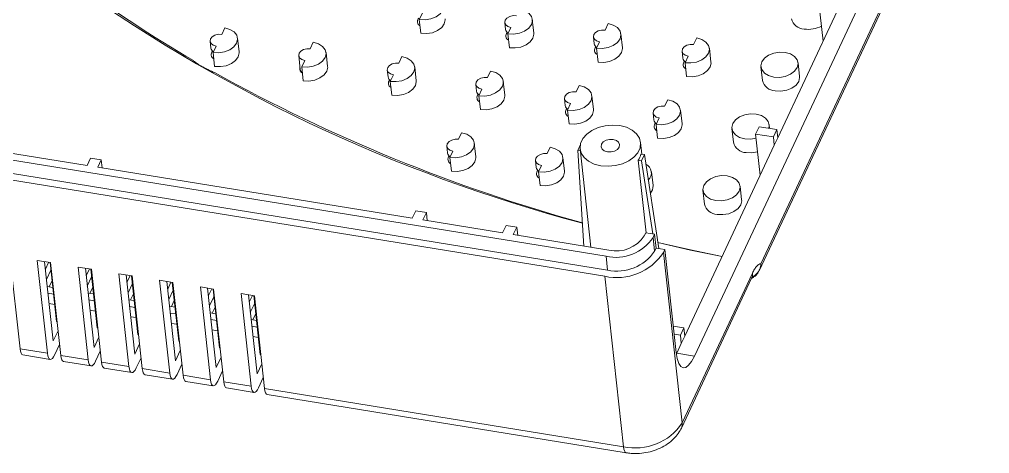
# Model space of a CAD drawing. Header units: inches. Extents: x 1230 to 3313, y 237 to 1043.
# Drawn here: x 1872.4 to 1924.2, y 655.4 to 678.7 of the extents above; entities that cross this region are included whole.
import ezdxf

# ---------------------------------------------------------------- set-up
doc = ezdxf.new("R2010")
doc.units = ezdxf.units.IN

msp = doc.modelspace()

# ---------------------------------------------------------------- linework, layer by layer
at = {"color": 7, "linetype": 'Continuous', "lineweight": 15}
for p, q in [((1908.453, 660.662), (1939.364, 726.558)), ((1912, 665.596), (1936.289, 717.374)), ((1911.91, 665.224), (1936.295, 717.204)), ((1915.327, 677.49), (1915.086, 679.693)), ((1893.904, 678.996), (1893.741, 678.649)), ((1912.905, 672.327), (1916.081, 679.098)), ((1893.822, 677.915), (1893.741, 678.649)), ((1898.316, 678.49), (1898.356, 678.123)), ((1899.862, 677.916), (1899.782, 678.651)), ((1883.175, 677.857), (1883.338, 678.204)), ((1898.641, 678.228), (1898.478, 677.881)), ((1903.672, 678.087), (1903.835, 678.434)), ((1882.556, 677.492), (1882.596, 677.125)), ((1884.102, 676.918), (1884.022, 677.653)), ((1887.912, 677.089), (1888.075, 677.436)), ((1898.478, 677.881), (1898.558, 677.146)), ((1903.052, 677.722), (1903.093, 677.354)), ((1903.377, 677.46), (1903.215, 677.113)), ((1904.599, 677.147), (1904.519, 677.882)), ((1908.409, 677.319), (1908.571, 677.666)), ((1882.881, 677.23), (1882.718, 676.883)), ((1903.215, 677.113), (1903.295, 676.378)), ((1907.789, 676.953), (1907.829, 676.586)), ((1909.336, 676.379), (1909.255, 677.114)), ((1882.799, 676.148), (1882.718, 676.883)), ((1887.293, 676.724), (1887.373, 675.989)), ((1887.618, 676.462), (1887.455, 676.115)), ((1888.839, 676.149), (1888.759, 676.884)), ((1892.649, 676.321), (1892.811, 676.668)), ((1908.114, 676.691), (1907.952, 676.344)), ((1842.622, 675.904), (1903.727, 665.992)), ((1887.535, 675.38), (1887.455, 676.115)), ((1892.029, 675.955), (1892.07, 675.588)), ((1893.576, 675.381), (1893.496, 676.116)), ((1897.386, 675.552), (1897.548, 675.899)), ((1907.952, 676.344), (1908.032, 675.61)), ((1912.004, 676.128), (1912.085, 675.393)), ((1914.073, 675.611), (1913.992, 676.346)), ((1892.354, 675.693), (1892.192, 675.346)), ((1842.703, 675.169), (1903.807, 665.257)), ((1892.272, 674.612), (1892.192, 675.346)), ((1896.766, 675.187), (1896.806, 674.82)), ((1897.091, 674.925), (1896.928, 674.578)), ((1898.313, 674.613), (1898.232, 675.348)), ((1902.122, 674.784), (1902.285, 675.131)), ((1842.548, 674.838), (1903.652, 664.927)), ((1896.928, 674.578), (1897.009, 673.843)), ((1901.503, 674.419), (1901.543, 674.051)), ((1903.05, 673.844), (1902.969, 674.579)), ((1906.859, 674.016), (1907.022, 674.363)), ((1901.828, 674.157), (1901.665, 673.81)), ((1901.665, 673.81), (1901.746, 673.075)), ((1907.787, 673.076), (1907.706, 673.811)), ((1906.24, 673.65), (1906.28, 673.283)), ((1906.565, 673.388), (1906.402, 673.041)), ((1906.402, 673.041), (1906.483, 672.307)), ((1910.455, 672.825), (1910.535, 672.09)), ((1911.723, 672.525), (1911.909, 672.922)), ((1911.909, 672.922), (1912.857, 672.768)), ((1912.466, 672.832), (1912.443, 673.043)), ((1912.857, 672.768), (1912.671, 672.372)), ((1912.905, 672.327), (1912.857, 672.768)), ((1895.836, 672.249), (1895.999, 672.596)), ((1912.671, 672.372), (1911.723, 672.525)), ((1911.965, 670.323), (1911.723, 672.525)), ((1912.719, 671.931), (1912.671, 672.372)), ((1912.719, 671.931), (1912.905, 672.327)), ((1895.217, 671.884), (1895.257, 671.517)), ((1896.763, 671.31), (1896.683, 672.045)), ((1900.573, 671.481), (1900.736, 671.828)), ((1902.344, 671.935), (1902.212, 671.653)), ((1902.339, 671.732), (1902.914, 666.479)), ((1905.639, 671.452), (1905.569, 672.086)), ((1907.931, 661.724), (1912.719, 671.931)), ((1875.982, 670.848), (1870.914, 671.67)), ((1875.982, 670.848), (1876.168, 671.244)), ((1876.168, 671.244), (1876.736, 671.152)), ((1895.542, 671.622), (1895.379, 671.275)), ((1895.379, 671.275), (1895.459, 670.54)), ((1901.5, 670.541), (1901.42, 671.276)), ((1902.212, 671.653), (1902.35, 671.63)), ((1902.544, 666.539), (1902.212, 671.653)), ((1905.776, 671.43), (1905.593, 671.46)), ((1905.621, 671.1), (1905.776, 671.43)), ((1906.546, 666.412), (1905.776, 671.43)), ((1876.736, 671.152), (1876.551, 670.756)), ((1893.366, 668.028), (1876.551, 670.756)), ((1876.784, 670.718), (1876.736, 671.152)), ((1899.954, 671.116), (1899.994, 670.748)), ((1900.279, 670.854), (1900.116, 670.507)), ((1905.863, 667.245), (1905.438, 671.129)), ((1905.438, 671.129), (1905.621, 671.1)), ((1906.222, 667.187), (1905.621, 671.1)), ((1900.116, 670.507), (1900.196, 669.772)), ((1906.237, 669.773), (1906.157, 670.508)), ((1910.974, 669.005), (1910.893, 669.74)), ((1908.905, 669.522), (1908.986, 668.787)), ((1893.366, 668.028), (1893.552, 668.424)), ((1893.552, 668.424), (1894.121, 668.332)), ((1894.121, 668.332), (1893.935, 667.936)), ((1894.168, 667.898), (1894.121, 668.332)), ((1898.198, 667.244), (1893.935, 667.936)), ((1898.198, 667.244), (1898.384, 667.641)), ((1898.384, 667.641), (1898.952, 667.548)), ((1898.952, 667.548), (1898.766, 667.152)), ((1903.882, 666.322), (1898.766, 667.152)), ((1899, 667.114), (1898.952, 667.548)), ((1905.845, 667.248), (1905.768, 667.083)), ((1905.845, 667.248), (1906.319, 667.171)), ((1906.241, 667.006), (1906.319, 667.171)), ((1906.319, 667.171), (1906.399, 666.436)), ((1906.322, 666.271), (1906.241, 667.006)), ((1906.322, 666.271), (1906.399, 666.436)), ((1906.399, 666.436), (1906.873, 666.359)), ((1906.796, 666.194), (1906.873, 666.359)), ((1906.796, 666.194), (1907.793, 657.082)), ((1906.873, 666.359), (1907.477, 660.848)), ((1871.85, 666.007), (1872.393, 661.047)), ((1874.028, 665.654), (1873.318, 665.769)), ((1873.861, 660.809), (1873.318, 665.769)), ((1874.171, 661.47), (1873.707, 665.706)), ((1873.924, 665.671), (1873.751, 665.303)), ((1873.999, 665.659), (1874.343, 662.516)), ((1874.028, 665.654), (1874.572, 660.694)), ((1903.807, 665.257), (1903.727, 665.992)), ((1873.812, 664.752), (1874.044, 665.247)), ((1874.028, 665.214), (1874.048, 665.211)), ((1876.207, 665.301), (1875.497, 665.416)), ((1876.04, 660.456), (1875.497, 665.416)), ((1876.35, 661.116), (1875.886, 665.353)), ((1876.103, 665.317), (1875.93, 664.949)), ((1876.178, 665.305), (1876.522, 662.163)), ((1876.207, 665.301), (1876.751, 660.34)), ((1878.386, 664.947), (1877.676, 665.062)), ((1878.219, 660.102), (1877.676, 665.062)), ((1878.529, 660.763), (1878.065, 664.999)), ((1907.793, 657.082), (1911.549, 665.089)), ((1873.949, 664.365), (1874.104, 664.696)), ((1875.991, 664.398), (1876.223, 664.894)), ((1876.207, 664.861), (1876.227, 664.857)), ((1878.282, 664.964), (1878.109, 664.596)), ((1878.169, 664.045), (1878.402, 664.54)), ((1878.357, 664.952), (1878.701, 661.809)), ((1878.386, 664.947), (1878.93, 659.987)), ((1878.386, 664.507), (1878.406, 664.504)), ((1880.565, 664.594), (1879.855, 664.709)), ((1880.398, 659.749), (1879.855, 664.709)), ((1880.708, 660.409), (1880.244, 664.646)), ((1880.461, 664.611), (1880.288, 664.243)), ((1880.536, 664.598), (1880.88, 661.456)), ((1880.565, 664.594), (1881.108, 659.634)), ((1904.65, 655.815), (1903.652, 664.927)), ((1907.751, 656.811), (1911.507, 664.818)), ((1873.852, 664.381), (1874.144, 664.334)), ((1874.184, 663.972), (1873.892, 664.019)), ((1876.031, 664.028), (1876.323, 663.98)), ((1876.128, 664.012), (1876.283, 664.343)), ((1878.307, 663.659), (1878.462, 663.989)), ((1880.348, 663.691), (1880.581, 664.187)), ((1880.565, 664.154), (1880.585, 664.15)), ((1882.744, 664.24), (1882.034, 664.355)), ((1882.577, 659.395), (1882.034, 664.355)), ((1882.887, 660.056), (1882.423, 664.292)), ((1882.64, 664.257), (1882.467, 663.889)), ((1882.715, 664.245), (1883.059, 661.103)), ((1882.744, 664.24), (1883.287, 659.28)), ((1884.923, 663.887), (1884.213, 664.002)), ((1884.756, 659.042), (1884.213, 664.002)), ((1874.244, 663.421), (1873.952, 663.468)), ((1876.363, 663.619), (1876.071, 663.666)), ((1878.21, 663.674), (1878.502, 663.627)), ((1880.486, 663.305), (1880.641, 663.636)), ((1882.527, 663.338), (1882.76, 663.833)), ((1882.744, 663.8), (1882.764, 663.797)), ((1885.066, 659.702), (1884.602, 663.939)), ((1884.819, 663.904), (1884.646, 663.536)), ((1884.706, 662.985), (1884.939, 663.48)), ((1884.894, 663.892), (1885.238, 660.749)), ((1884.923, 663.887), (1885.466, 658.927)), ((1884.923, 663.447), (1884.943, 663.444)), ((1876.423, 663.067), (1876.131, 663.115)), ((1878.542, 663.265), (1878.25, 663.313)), ((1880.389, 663.321), (1880.681, 663.274)), ((1880.72, 662.912), (1880.429, 662.959)), ((1882.568, 662.968), (1882.86, 662.92)), ((1882.665, 662.952), (1882.82, 663.282)), ((1884.844, 662.598), (1884.999, 662.929)), ((1874.373, 662.511), (1874.343, 662.516)), ((1878.602, 662.714), (1878.31, 662.761)), ((1880.781, 662.361), (1880.489, 662.408)), ((1882.899, 662.558), (1882.608, 662.606)), ((1884.747, 662.614), (1885.039, 662.567)), ((1874.427, 662.015), (1874.171, 661.47)), ((1876.552, 662.158), (1876.522, 662.163)), ((1882.96, 662.007), (1882.668, 662.055)), ((1885.078, 662.205), (1884.786, 662.252)), ((1907.322, 662.256), (1907.883, 662.165)), ((1907.883, 662.165), (1907.697, 661.769)), ((1907.931, 661.724), (1907.883, 662.165)), ((1876.606, 661.662), (1876.35, 661.116)), ((1878.73, 661.805), (1878.701, 661.809)), ((1880.909, 661.451), (1880.88, 661.456)), ((1885.139, 661.654), (1884.847, 661.701)), ((1907.697, 661.769), (1907.37, 661.822)), ((1907.745, 661.328), (1907.697, 661.769)), ((1907.745, 661.328), (1907.931, 661.724)), ((1872.393, 661.047), (1873.861, 660.809)), ((1874.252, 660.735), (1874.507, 661.28)), ((1876.43, 660.381), (1876.686, 660.927)), ((1878.785, 661.308), (1878.529, 660.763)), ((1880.964, 660.955), (1880.708, 660.409)), ((1883.088, 661.098), (1883.059, 661.103)), ((1907.505, 660.816), (1907.745, 661.328)), ((1872.543, 660.721), (1874.011, 660.483)), ((1874.572, 660.694), (1876.04, 660.456)), ((1874.721, 660.367), (1876.19, 660.129)), ((1876.751, 660.34), (1878.219, 660.102)), ((1878.609, 660.028), (1878.865, 660.574)), ((1883.143, 660.601), (1882.887, 660.056)), ((1885.267, 660.744), (1885.238, 660.749)), ((1907.485, 660.775), (1907.505, 660.816)), ((1907.505, 660.816), (1908.453, 660.662)), ((1876.9, 660.014), (1878.369, 659.776)), ((1878.93, 659.987), (1880.398, 659.749)), ((1880.788, 659.675), (1881.044, 660.22)), ((1882.967, 659.321), (1883.223, 659.867)), ((1885.322, 660.248), (1885.066, 659.702)), ((1879.079, 659.66), (1880.548, 659.422)), ((1881.108, 659.634), (1882.577, 659.395)), ((1881.258, 659.307), (1882.727, 659.069)), ((1883.287, 659.28), (1884.756, 659.042)), ((1885.146, 658.968), (1885.402, 659.513)), ((1883.437, 658.954), (1884.906, 658.715)), ((1885.466, 658.927), (1904.65, 655.815)), ((1885.616, 658.6), (1904.8, 655.488))]:
    msp.add_line(p, q, dxfattribs=at)
at = {"color": 7, "linetype": 'Continuous', "lineweight": 15, "flags": 128}
for points in [[(1893.741, 678.649), (1894.049, 678.634), (1894.357, 678.685), (1894.635, 678.797), (1894.856, 678.96), (1894.998, 679.156), (1895.048, 679.368), (1895, 679.574), (1894.859, 679.754), (1894.638, 679.891), (1894.361, 679.971)], [(1899.098, 679.202), (1899.375, 679.123), (1899.595, 678.986), (1899.736, 678.806), (1899.785, 678.6), (1899.735, 678.388), (1899.593, 678.191), (1899.372, 678.029), (1899.094, 677.917), (1898.786, 677.866), (1898.478, 677.881)], [(1893.822, 677.915), (1894.13, 677.899), (1894.438, 677.95), (1894.716, 678.063), (1894.937, 678.225), (1895.079, 678.422), (1895.128, 678.633), (1895.126, 678.684)], [(1898.641, 678.228), (1898.48, 678.28), (1898.366, 678.371), (1898.316, 678.489), (1898.338, 678.615), (1898.428, 678.729), (1898.574, 678.815), (1898.752, 678.86), (1898.935, 678.856)], [(1882.718, 676.883), (1883.026, 676.868), (1883.334, 676.919), (1883.612, 677.031), (1883.833, 677.193), (1883.975, 677.39), (1884.025, 677.602), (1883.977, 677.808), (1883.836, 677.988), (1883.615, 678.124), (1883.338, 678.204)], [(1903.377, 677.46), (1903.216, 677.511), (1903.102, 677.603), (1903.053, 677.721), (1903.075, 677.846), (1903.165, 677.961), (1903.311, 678.047), (1903.488, 678.091), (1903.672, 678.087)], [(1903.835, 678.434), (1904.112, 678.354), (1904.332, 678.218), (1904.473, 678.037), (1904.521, 677.831), (1904.472, 677.62), (1904.33, 677.423), (1904.109, 677.261), (1903.831, 677.149), (1903.523, 677.098), (1903.215, 677.113)], [(1882.881, 677.23), (1882.72, 677.282), (1882.606, 677.373), (1882.556, 677.491), (1882.578, 677.617), (1882.669, 677.731), (1882.814, 677.817), (1882.992, 677.862), (1883.175, 677.857)], [(1887.455, 676.115), (1887.763, 676.1), (1888.071, 676.151), (1888.349, 676.263), (1888.57, 676.425), (1888.712, 676.622), (1888.762, 676.833), (1888.713, 677.039), (1888.572, 677.219), (1888.352, 677.356), (1888.075, 677.436)], [(1899.862, 677.916), (1899.865, 677.865), (1899.816, 677.653), (1899.674, 677.457), (1899.453, 677.294), (1899.174, 677.182), (1898.866, 677.131), (1898.558, 677.146)], [(1908.571, 677.666), (1908.849, 677.586), (1909.069, 677.449), (1909.21, 677.269), (1909.258, 677.063), (1909.209, 676.851), (1909.067, 676.655), (1908.846, 676.492), (1908.568, 676.38), (1908.259, 676.329), (1907.952, 676.344)], [(1882.799, 676.148), (1883.106, 676.133), (1883.415, 676.184), (1883.693, 676.296), (1883.914, 676.459), (1884.056, 676.655), (1884.105, 676.867), (1884.102, 676.918)], [(1887.618, 676.462), (1887.457, 676.513), (1887.342, 676.605), (1887.293, 676.723), (1887.315, 676.848), (1887.405, 676.963), (1887.551, 677.049), (1887.729, 677.093), (1887.912, 677.089)], [(1904.599, 677.147), (1904.602, 677.097), (1904.552, 676.885), (1904.41, 676.688), (1904.189, 676.526), (1903.911, 676.414), (1903.603, 676.363), (1903.295, 676.378)], [(1908.114, 676.691), (1907.953, 676.743), (1907.839, 676.835), (1907.789, 676.952), (1907.811, 677.078), (1907.902, 677.193), (1908.047, 677.279), (1908.225, 677.323), (1908.409, 677.319)], [(1892.192, 675.346), (1892.5, 675.331), (1892.808, 675.382), (1893.086, 675.494), (1893.307, 675.657), (1893.449, 675.853), (1893.498, 676.065), (1893.45, 676.271), (1893.309, 676.451), (1893.089, 676.588), (1892.811, 676.668)], [(1912.688, 675.576), (1912.411, 675.656), (1912.191, 675.793), (1912.05, 675.973), (1912.001, 676.179), (1912.051, 676.39), (1912.193, 676.587), (1912.414, 676.749), (1912.692, 676.861), (1913, 676.912), (1913.308, 676.897), (1913.586, 676.817), (1913.806, 676.681), (1913.947, 676.501), (1913.995, 676.295), (1913.946, 676.083), (1913.803, 675.886), (1913.583, 675.724), (1913.304, 675.612), (1912.996, 675.561), (1912.688, 675.576)], [(1887.535, 675.38), (1887.843, 675.365), (1888.151, 675.416), (1888.43, 675.528), (1888.65, 675.69), (1888.793, 675.887), (1888.842, 676.099), (1888.839, 676.149)], [(1892.354, 675.693), (1892.193, 675.745), (1892.079, 675.837), (1892.029, 675.954), (1892.052, 676.08), (1892.142, 676.195), (1892.287, 676.281), (1892.465, 676.325), (1892.649, 676.321)], [(1897.548, 675.899), (1897.826, 675.819), (1898.046, 675.683), (1898.187, 675.503), (1898.235, 675.297), (1898.186, 675.085), (1898.044, 674.888), (1897.823, 674.726), (1897.545, 674.614), (1897.236, 674.563), (1896.928, 674.578)], [(1909.336, 676.379), (1909.339, 676.328), (1909.289, 676.117), (1909.147, 675.92), (1908.926, 675.758), (1908.648, 675.645), (1908.34, 675.594), (1908.032, 675.61)], [(1892.272, 674.612), (1892.58, 674.596), (1892.888, 674.647), (1893.166, 674.76), (1893.387, 674.922), (1893.529, 675.119), (1893.579, 675.33), (1893.576, 675.381)], [(1897.091, 674.925), (1896.93, 674.977), (1896.816, 675.068), (1896.766, 675.186), (1896.788, 675.312), (1896.879, 675.426), (1897.024, 675.512), (1897.202, 675.557), (1897.386, 675.552)], [(1914.073, 675.611), (1914.075, 675.56), (1914.026, 675.348), (1913.884, 675.152), (1913.663, 674.989), (1913.385, 674.877), (1913.077, 674.826), (1912.769, 674.841)], [(1902.285, 675.131), (1902.563, 675.051), (1902.783, 674.914), (1902.924, 674.734), (1902.972, 674.528), (1902.923, 674.317), (1902.78, 674.12), (1902.559, 673.958), (1902.281, 673.846), (1901.973, 673.795), (1901.665, 673.81)], [(1898.313, 674.613), (1898.316, 674.562), (1898.266, 674.35), (1898.124, 674.154), (1897.903, 673.991), (1897.625, 673.879), (1897.317, 673.828), (1897.009, 673.843)], [(1901.828, 674.157), (1901.667, 674.208), (1901.553, 674.3), (1901.503, 674.418), (1901.525, 674.543), (1901.616, 674.658), (1901.761, 674.744), (1901.939, 674.788), (1902.122, 674.784)], [(1907.022, 674.363), (1907.299, 674.283), (1907.52, 674.146), (1907.661, 673.966), (1907.709, 673.76), (1907.659, 673.548), (1907.517, 673.352), (1907.296, 673.189), (1907.018, 673.077), (1906.71, 673.026), (1906.402, 673.041)], [(1903.05, 673.844), (1903.052, 673.794), (1903.003, 673.582), (1902.861, 673.385), (1902.64, 673.223), (1902.362, 673.111), (1902.054, 673.06), (1901.746, 673.075)], [(1906.565, 673.388), (1906.404, 673.44), (1906.29, 673.532), (1906.24, 673.649), (1906.262, 673.775), (1906.353, 673.89), (1906.498, 673.976), (1906.676, 674.02), (1906.859, 674.016)], [(1911.139, 672.273), (1910.861, 672.353), (1910.641, 672.49), (1910.5, 672.67), (1910.452, 672.876), (1910.501, 673.087), (1910.644, 673.284), (1910.864, 673.446), (1911.143, 673.558), (1911.451, 673.609), (1911.759, 673.594), (1912.036, 673.514), (1912.256, 673.378), (1912.397, 673.198), (1912.446, 672.992), (1912.42, 672.839)], [(1904.457, 672.982), (1904.074, 673.011), (1903.684, 672.975), (1903.31, 672.878), (1902.973, 672.724), (1902.693, 672.523), (1902.486, 672.286), (1902.365, 672.027), (1902.336, 671.762), (1902.401, 671.504), (1902.556, 671.271), (1902.793, 671.074), (1903.097, 670.926), (1903.45, 670.835), (1903.833, 670.807), (1904.223, 670.842), (1904.598, 670.94), (1904.935, 671.093), (1905.215, 671.295), (1905.421, 671.531), (1905.543, 671.79), (1905.572, 672.056), (1905.507, 672.313), (1905.352, 672.547), (1905.115, 672.743), (1904.811, 672.891), (1904.457, 672.982)], [(1907.787, 673.076), (1907.789, 673.025), (1907.74, 672.814), (1907.598, 672.617), (1907.377, 672.455), (1907.099, 672.342), (1906.79, 672.291), (1906.483, 672.307)], [(1895.542, 671.622), (1895.381, 671.674), (1895.267, 671.765), (1895.217, 671.883), (1895.239, 672.009), (1895.33, 672.123), (1895.475, 672.209), (1895.653, 672.253), (1895.836, 672.249)], [(1895.999, 672.596), (1896.276, 672.516), (1896.496, 672.38), (1896.637, 672.2), (1896.686, 671.994), (1896.636, 671.782), (1896.494, 671.585), (1896.273, 671.423), (1895.995, 671.311), (1895.687, 671.26), (1895.379, 671.275)], [(1911.747, 672.307), (1911.447, 672.258), (1911.139, 672.273)], [(1900.736, 671.828), (1901.013, 671.748), (1901.233, 671.611), (1901.374, 671.431), (1901.422, 671.225), (1901.373, 671.014), (1901.231, 670.817), (1901.01, 670.655), (1900.732, 670.543), (1900.424, 670.492), (1900.116, 670.507)], [(1904.109, 672.239), (1903.916, 672.243), (1903.728, 672.197), (1903.576, 672.106), (1903.48, 671.986), (1903.457, 671.853), (1903.509, 671.73), (1903.629, 671.633), (1903.799, 671.578), (1903.992, 671.574), (1904.179, 671.621), (1904.332, 671.711), (1904.428, 671.832), (1904.451, 671.964), (1904.398, 672.088), (1904.278, 672.184), (1904.109, 672.239)], [(1896.763, 671.31), (1896.766, 671.259), (1896.717, 671.047), (1896.575, 670.851), (1896.354, 670.688), (1896.076, 670.576), (1895.767, 670.525), (1895.459, 670.54)], [(1900.279, 670.854), (1900.118, 670.905), (1900.003, 670.997), (1899.954, 671.115), (1899.976, 671.24), (1900.066, 671.355), (1900.212, 671.441), (1900.39, 671.485), (1900.573, 671.481)], [(1911.828, 671.572), (1911.527, 671.523), (1911.219, 671.538)], [(1901.5, 670.541), (1901.503, 670.49), (1901.454, 670.279), (1901.311, 670.082), (1901.09, 669.92), (1900.812, 669.808), (1900.504, 669.757), (1900.196, 669.772)], [(1909.589, 668.97), (1909.312, 669.05), (1909.092, 669.187), (1908.951, 669.367), (1908.903, 669.573), (1908.952, 669.784), (1909.094, 669.981), (1909.315, 670.143), (1909.593, 670.255), (1909.901, 670.306), (1910.209, 670.291), (1910.487, 670.211), (1910.707, 670.075), (1910.848, 669.895), (1910.896, 669.689), (1910.847, 669.477), (1910.705, 669.28), (1910.484, 669.118), (1910.205, 669.006), (1909.897, 668.955), (1909.589, 668.97)], [(1910.974, 669.005), (1910.977, 668.954), (1910.927, 668.742), (1910.785, 668.546), (1910.564, 668.383), (1910.286, 668.271), (1909.978, 668.22), (1909.67, 668.235)], [(1909.927, 665.978), (1908.236, 666.338), (1906.496, 666.737)], [(1906.498, 666.726), (1908.237, 666.33), (1909.925, 665.975)], [(1872.543, 660.721), (1872.54, 660.721), (1872.49, 660.75), (1872.447, 660.816), (1872.414, 660.917), (1872.393, 661.047)], [(1908.453, 660.662), (1908.298, 660.376), (1908.141, 660.17), (1907.988, 660.055), (1907.846, 660.033), (1907.719, 660.106), (1907.613, 660.271), (1907.531, 660.521), (1907.477, 660.848)], [(1873.861, 660.809), (1873.883, 660.678), (1873.916, 660.578), (1873.958, 660.512), (1874.009, 660.483), (1874.066, 660.492), (1874.127, 660.538), (1874.19, 660.62), (1874.252, 660.735)], [(1874.721, 660.367), (1874.719, 660.368), (1874.669, 660.397), (1874.626, 660.463), (1874.593, 660.563), (1874.572, 660.694)], [(1876.04, 660.456), (1876.062, 660.325), (1876.094, 660.225), (1876.137, 660.159), (1876.188, 660.13), (1876.245, 660.138), (1876.306, 660.185), (1876.368, 660.267), (1876.43, 660.381)], [(1876.9, 660.014), (1876.898, 660.014), (1876.848, 660.043), (1876.805, 660.109), (1876.772, 660.21), (1876.751, 660.34)], [(1878.219, 660.102), (1878.241, 659.972), (1878.273, 659.871), (1878.316, 659.805), (1878.367, 659.776), (1878.424, 659.785), (1878.485, 659.831), (1878.547, 659.913), (1878.609, 660.028)], [(1879.079, 659.66), (1879.077, 659.661), (1879.026, 659.69), (1878.984, 659.756), (1878.951, 659.856), (1878.93, 659.987)], [(1880.398, 659.749), (1880.42, 659.618), (1880.452, 659.518), (1880.495, 659.452), (1880.546, 659.423), (1880.603, 659.431), (1880.664, 659.478), (1880.726, 659.56), (1880.788, 659.675)], [(1881.258, 659.307), (1881.256, 659.307), (1881.205, 659.337), (1881.163, 659.403), (1881.13, 659.503), (1881.108, 659.634)], [(1882.577, 659.395), (1882.599, 659.265), (1882.631, 659.164), (1882.674, 659.098), (1882.725, 659.069), (1882.782, 659.078), (1882.843, 659.124), (1882.905, 659.206), (1882.967, 659.321)], [(1883.437, 658.954), (1883.435, 658.954), (1883.384, 658.983), (1883.342, 659.049), (1883.309, 659.149), (1883.287, 659.28)], [(1884.756, 659.042), (1884.777, 658.911), (1884.81, 658.811), (1884.853, 658.745), (1884.903, 658.716), (1884.96, 658.724), (1885.021, 658.771), (1885.084, 658.853), (1885.146, 658.968)], [(1885.616, 658.6), (1885.614, 658.601), (1885.563, 658.63), (1885.521, 658.696), (1885.488, 658.796), (1885.466, 658.927)]]:
    msp.add_lwpolyline(points, dxfattribs=at)
at = {"color": 8, "linetype": 'Continuous', "lineweight": 15, "flags": 128}
msp.add_lwpolyline([(1904.65, 655.815), (1904.672, 655.684), (1904.705, 655.584), (1904.747, 655.518), (1904.798, 655.489), (1904.8, 655.488)], dxfattribs=at)
at = {"color": 7, "linetype": 'Continuous', "lineweight": 15}
for centre, radius, start, end in [((1924.104, 749.338), 84.397, 233.99095, 255.14353), ((1917.454, 737.802), 71.019, 233.59218, 239.73826), ((1893.897, 678.548), 0.261, 135.8242, 242.8405), ((1914.34, 678.871), 0.727, 193.9205, 268.311), ((1898.614, 678.158), 0.261, 187.8296, 243.5551), ((1898.633, 677.78), 0.261, 135.8242, 242.8405), ((1914.548, 679.526), 1.401, 260.5457, 299.4717), ((1882.855, 677.16), 0.261, 187.8296, 243.5551), ((1882.874, 676.782), 0.261, 135.8242, 242.8405), ((1903.351, 677.39), 0.261, 187.8296, 243.5551), ((1903.37, 677.012), 0.261, 135.8242, 242.8405), ((1908.088, 676.621), 0.261, 187.8296, 243.5551), ((1908.107, 676.243), 0.261, 135.8242, 242.8405), ((1887.609, 676.013), 0.26, 162.0412, 243.1516), ((1887.624, 676.022), 0.254, 187.6007, 237.5757), ((1926.294, 754.272), 89.711, 241.01559, 254.59535), ((1892.328, 675.623), 0.261, 187.8296, 243.5551), ((1892.347, 675.245), 0.261, 135.8242, 242.8405), ((1912.79, 675.568), 0.727, 193.9205, 268.311), ((1897.065, 674.855), 0.261, 187.8296, 243.5551), ((1897.084, 674.477), 0.261, 135.8242, 242.8405), ((1901.802, 674.087), 0.261, 187.8296, 243.5551), ((1901.821, 673.709), 0.261, 135.8242, 242.8405), ((1906.539, 673.318), 0.261, 187.8296, 243.5551), ((1906.558, 672.94), 0.261, 135.8242, 242.8405), ((1911.241, 672.265), 0.727, 193.9205, 268.311), ((1895.516, 671.552), 0.261, 187.8296, 243.5551), ((1895.535, 671.174), 0.261, 135.8242, 242.8405), ((1904.68, 671.687), 0.941, 323.6876, 346.0498), ((1900.252, 670.784), 0.261, 187.8296, 243.5551), ((1905.62, 670.451), 0.53, 313.5487, 63.8954), ((1900.271, 670.406), 0.261, 135.8242, 242.8405), ((1905.706, 669.728), 0.533, 316.6403, 4.8238), ((1909.691, 668.962), 0.727, 193.9205, 268.311), ((1904.269, 668.081), 1.801, 257.5884, 326.3313), ((1904.243, 668.337), 2.401, 257.5884, 326.3313), ((1904.298, 667.858), 3.001, 257.5884, 326.3313), ((1904.324, 667.602), 2.401, 257.5884, 326.3313), ((1905.295, 658.746), 3.001, 257.5884, 326.3313)]:
    msp.add_arc(centre, radius, start, end, dxfattribs=at)
at = {"color": 8, "linetype": 'Continuous', "lineweight": 15}
for centre, radius, start, end in [((1911.058, 665.026), 0.496, 335.1273, 7.2453), ((1911.04, 665.744), 1.005, 301.288, 334.4604), ((1907.302, 657.02), 0.496, 335.1183, 7.2455)]:
    msp.add_arc(centre, radius, start, end, dxfattribs=at)
at = {"color": 7, "linetype": 'Continuous', "lineweight": 15}
for points, knots in [([(1881.664, 676.461), (1881.692, 676.428), (1881.738, 676.387), (1881.841, 676.314), (1881.88, 676.288), (1881.967, 676.232), (1882.016, 676.203), (1882.123, 676.142), (1882.18, 676.11), (1882.299, 676.047), (1882.363, 676.014), (1882.556, 675.919), (1882.691, 675.856), (1882.822, 675.797)], [0, 0, 0, 0, 0.25, 0.25, 0.375, 0.375, 0.5, 0.5, 0.625, 0.625, 0.75, 0.75, 1, 1, 1, 1]), ([(1911.549, 665.089), (1911.587, 665.169), (1911.625, 665.24), (1911.702, 665.365), (1911.741, 665.418), (1911.818, 665.505), (1911.855, 665.538), (1911.929, 665.583), (1911.965, 665.595), (1912, 665.596)], [0, 0, 0, 0, 0.25, 0.25, 0.5, 0.5, 0.75, 0.75, 1, 1, 1, 1]), ([(1911.508, 664.817), (1911.531, 664.827), (1911.597, 664.857), (1911.695, 664.931), (1911.799, 665.037), (1911.886, 665.164), (1911.926, 665.262), (1911.946, 665.311)], [0, 0, 0, 0, 0.106194, 0.319666, 0.538547, 0.766414, 1, 1, 1, 1]), ([(1911.507, 664.817), (1911.527, 664.857), (1911.562, 664.929), (1911.592, 664.965), (1911.584, 664.956), (1911.584, 664.956)], [0, 0, 0, 0, 0.550909, 0.982821, 1, 1, 1, 1]), ([(1904.8, 655.488), (1904.887, 655.477), (1905.123, 655.445), (1905.517, 655.447), (1905.973, 655.51), (1906.415, 655.639), (1906.829, 655.833), (1907.188, 656.08), (1907.478, 656.367), (1907.654, 656.615), (1907.73, 656.769), (1907.751, 656.811)], [0, 0, 0, 0, 0.075077, 0.202712, 0.330844, 0.460151, 0.591117, 0.724087, 0.842789, 0.956612, 1, 1, 1, 1])]:
    msp.add_open_spline(points, degree=3, knots=knots, dxfattribs=at)
msp.add_open_spline([(1911.946, 665.311), (1911.978, 665.402), (1911.996, 665.498), (1912, 665.596)], degree=3, dxfattribs=at)

doc.saveas('drawing.dxf')
